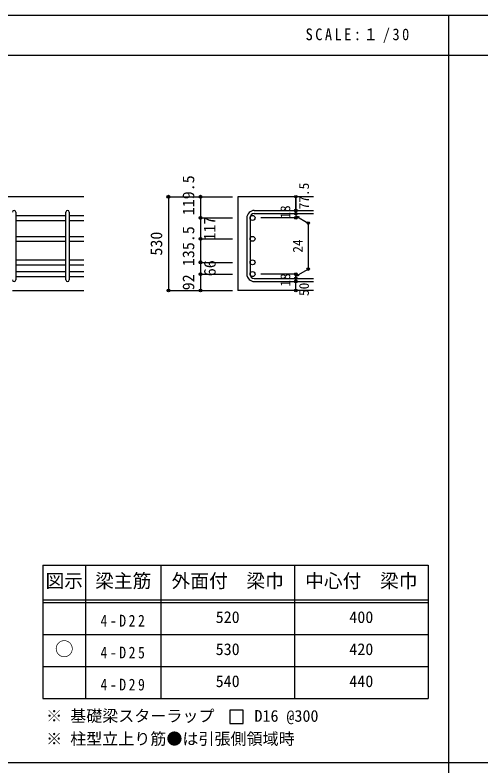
# Model space of a CAD drawing. Units: millimetres at full size, sheet at 1:30, with parts at other scales. Extents: x -5973 to 5954, y -4195 to 4201.
# Drawn here: x -3557 to -942, y -15 to 4201 of the extents above; entities that cross this region are included whole.
import ezdxf
from ezdxf.enums import TextEntityAlignment as Align

# ---------------------------------------------------------------- set-up
doc = ezdxf.new("R2010")
doc.units = ezdxf.units.MM
doc.header["$LTSCALE"] = 30
doc.header["$PDMODE"] = 32
doc.header["$PDSIZE"] = 15
for name, color, linetype in [('0-1_躯体線', 2, 'Continuous'), ('0-5_基礎梁筋', 7, 'Continuous'), ('0-6_スタラップ筋', 7, 'Continuous'), ('0-D_寸法', 4, 'Continuous'), ('6-7_文字', 7, 'Continuous'), ('6-E_枠', 7, 'Continuous'), ('F-0_枠', 6, 'Continuous')]:
    doc.layers.add(name, color=color, linetype=linetype)
doc.styles.add('ＭＳ ゴシック', font='')
doc.styles.get('ＭＳ ゴシック').set_extended_font_data('MS Gothic')

msp = doc.modelspace()

# ---------------------------------------------------------------- linework, layer by layer
at = {"layer": '0-1_躯体線'}
for p, q in [((-3170.8, 3181.03), (-5020.8, 3181.03)), ((-1880.8, 3181.03), (-2305.8, 3181.03)), ((-2305.8, 3181.03), (-2305.8, 2654.53)), ((-3570.8, 2654.53), (-3170.8, 2654.53)), ((-1880.8, 2654.53), (-2305.8, 2654.53))]:
    msp.add_line(p, q, dxfattribs=at)
at = {"layer": '0-5_基礎梁筋'}
for p, q in [((-3552.8, 3075.83), (-3270.8, 3075.83)), ((-3552.8, 3047.83), (-3270.8, 3047.83)), ((-3252.8, 3075.83), (-3170.8, 3075.83)), ((-3252.8, 3047.83), (-3170.8, 3047.83)), ((-3552.8, 2958.53), (-3270.8, 2958.53)), ((-3252.8, 2958.53), (-3170.8, 2958.53)), ((-3552.8, 2930.53), (-3270.8, 2930.53)), ((-3252.8, 2930.53), (-3170.8, 2930.53)), ((-3552.8, 2826.53), (-3270.8, 2826.53)), ((-3252.8, 2826.53), (-3170.8, 2826.53)), ((-3552.8, 2798.53), (-3270.8, 2798.53)), ((-3252.8, 2798.53), (-3170.8, 2798.53)), ((-3552.8, 2760.53), (-3270.8, 2760.53)), ((-3252.8, 2760.53), (-3170.8, 2760.53)), ((-3552.8, 2732.53), (-3270.8, 2732.53)), ((-3252.8, 2732.53), (-3170.8, 2732.53))]:
    msp.add_line(p, q, dxfattribs=at)
at = {"layer": '0-5_基礎梁筋', "color": 3}
for centre in [(-2223.8, 3061.83), (-2223.8, 2944.53), (-2223.8, 2812.53), (-2223.8, 2746.53)]:
    msp.add_circle(centre, 14, dxfattribs=at)
at = {"layer": '0-6_スタラップ筋'}
for p, q in [((-3552.8, 3094.83), (-3552.8, 2713.53)), ((-3270.8, 2713.53), (-3270.8, 3094.83)), ((-3252.8, 3094.83), (-3252.8, 2713.53)), ((-2213.8, 3103.83), (-1880.8, 3103.83)), ((-2213.8, 3085.83), (-1880.8, 3085.83)), ((-2255.8, 3061.83), (-2255.8, 2746.53)), ((-2237.8, 3061.83), (-2237.8, 2746.53)), ((-2213.8, 2722.53), (-1880.8, 2722.53)), ((-2213.8, 2704.53), (-1880.8, 2704.53))]:
    msp.add_line(p, q, dxfattribs=at)
for centre, radius, start, end in [((-3561.8, 3094.83), 9, 0, 180), ((-3261.8, 3094.83), 9, 0, 180), ((-2213.8, 3061.83), 42, 90, 180), ((-2213.8, 3061.83), 24, 90, 180), ((-2213.8, 2746.53), 42, 180, 270), ((-2213.8, 2746.53), 24, 180, 270), ((-3561.8, 2713.53), 9, 180, 0), ((-3261.8, 2713.53), 9, 180, 0)]:
    msp.add_arc(centre, radius, start, end, dxfattribs=at)
at = {"layer": '0-D_寸法'}
for p, q in [((-2695.8, 3181.03), (-2515.8, 3181.03)), ((-2695.8, 3181.03), (-2515.8, 3181.03)), ((-2695.8, 3181.03), (-2695.8, 2654.53)), ((-2515.8, 3181.03), (-2335.8, 3181.03)), ((-2515.8, 3181.03), (-2335.8, 3181.03)), ((-1980.8, 3103.83), (-1980.8, 3181.03)), ((-1980.8, 3181.03), (-1980.8, 3103.83)), ((-1980.8, 3085.83), (-1980.8, 3103.83)), ((-1980.8, 3085.83), (-1980.8, 3061.83)), ((-2515.8, 3061.83), (-2335.8, 3061.83)), ((-2515.8, 3061.83), (-2335.8, 3061.83)), ((-1980.8, 3061.83), (-2176.89, 3061.83)), ((-1980.8, 3073.83), (-1910.74, 3033.39)), ((-1980.8, 3073.83), (-1961.48, 3068.66)), ((-1910.74, 3033.39), (-1910.74, 2774.98)), ((-2515.8, 2944.53), (-2335.8, 2944.53)), ((-2515.8, 2944.53), (-2335.8, 2944.53)), ((-2515.8, 2812.53), (-2335.8, 2812.53)), ((-2515.8, 2812.53), (-2335.8, 2812.53)), ((-2515.8, 2746.53), (-2335.8, 2746.53)), ((-1980.8, 2746.53), (-2176.89, 2746.53)), ((-1980.8, 2734.53), (-1910.74, 2774.98)), ((-1980.8, 2722.53), (-1980.8, 2746.53)), ((-1980.8, 2734.53), (-1961.48, 2739.71)), ((-1980.8, 2704.53), (-1980.8, 2722.53)), ((-1980.8, 2654.53), (-1980.8, 2704.53)), ((-2695.8, 2654.53), (-2515.8, 2654.53)), ((-2515.8, 2654.53), (-2335.8, 2654.53))]:
    msp.add_line(p, q, dxfattribs=at)
for points in [[(-2515.8, 3181.03), (-2515.8, 3061.83), (-2515.8, 2969.53)], [(-2515.8, 2969.53), (-2515.8, 2812.53), (-2515.8, 2746.53), (-2515.8, 2654.53)]]:
    msp.add_lwpolyline(points, dxfattribs=at)
for centre, radius in [((-2695.8, 3181.03), 8), ((-2695.8, 3181.03), 7.2), ((-2695.8, 3181.03), 6.4), ((-2695.8, 3181.03), 5.6), ((-2695.8, 3181.03), 4.8), ((-2695.8, 3181.03), 4), ((-2695.8, 3181.03), 3.2), ((-2695.8, 3181.03), 2.4), ((-2695.8, 3181.03), 1.6), ((-2695.8, 3181.03), 0.8), ((-2515.8, 3181.03), 8), ((-2515.8, 3181.03), 7.2), ((-2515.8, 3181.03), 6.4), ((-2515.8, 3181.03), 5.6), ((-2515.8, 3181.03), 4.8), ((-2515.8, 3181.03), 4), ((-2515.8, 3181.03), 3.2), ((-2515.8, 3181.03), 2.4), ((-2515.8, 3181.03), 1.6), ((-2515.8, 3181.03), 0.8), ((-1980.8, 3181.03), 4), ((-1980.8, 3181.03), 3.6), ((-1980.8, 3181.03), 3.2), ((-1980.8, 3181.03), 2.8), ((-1980.8, 3181.03), 2.4), ((-1980.8, 3181.03), 2), ((-1980.8, 3181.03), 1.6), ((-1980.8, 3181.03), 1.2), ((-1980.8, 3181.03), 0.8), ((-1980.8, 3181.03), 0.4), ((-1980.8, 3103.83), 4), ((-1980.8, 3085.83), 4), ((-1980.8, 3103.83), 3.6), ((-1980.8, 3085.83), 3.6), ((-1980.8, 3103.83), 3.2), ((-1980.8, 3085.83), 3.2), ((-1980.8, 3103.83), 2.8), ((-1980.8, 3085.83), 2.8), ((-1980.8, 3103.83), 2.4), ((-1980.8, 3085.83), 2.4), ((-1980.8, 3103.83), 2), ((-1980.8, 3085.83), 2), ((-1980.8, 3103.83), 1.6), ((-1980.8, 3085.83), 1.6), ((-1980.8, 3103.83), 1.2), ((-1980.8, 3085.83), 1.2), ((-1980.8, 3103.83), 0.8), ((-1980.8, 3085.83), 0.8), ((-1980.8, 3103.83), 0.4), ((-1980.8, 3085.83), 0.4), ((-2515.8, 3061.83), 8), ((-2515.8, 3061.83), 7.2), ((-2515.8, 3061.83), 6.4), ((-2515.8, 3061.83), 5.6), ((-2515.8, 3061.83), 4.8), ((-2515.8, 3061.83), 4), ((-2515.8, 3061.83), 3.2), ((-2515.8, 3061.83), 2.4), ((-2515.8, 3061.83), 1.6), ((-2515.8, 3061.83), 0.8), ((-1980.8, 3061.83), 4), ((-1980.8, 3061.83), 3.6), ((-1980.8, 3061.83), 3.2), ((-1980.8, 3061.83), 2.8), ((-1980.8, 3061.83), 2.4), ((-1980.8, 3061.83), 2), ((-1980.8, 3061.83), 1.6), ((-1980.8, 3061.83), 1.2), ((-1980.8, 3061.83), 0.8), ((-1980.8, 3061.83), 0.4), ((-1910.74, 3033.39), 4), ((-1910.74, 3033.39), 3.6), ((-1910.74, 3033.39), 3.2), ((-1910.74, 3033.39), 2.8), ((-1910.74, 3033.39), 2.4), ((-1910.74, 3033.39), 2), ((-1910.74, 3033.39), 1.6), ((-1910.74, 3033.39), 1.2), ((-1910.74, 3033.39), 0.8), ((-1910.74, 3033.39), 0.4), ((-2515.8, 2944.53), 8), ((-2515.8, 2944.53), 7.2), ((-2515.8, 2944.53), 6.4), ((-2515.8, 2944.53), 5.6), ((-2515.8, 2944.53), 4.8), ((-2515.8, 2944.53), 4), ((-2515.8, 2944.53), 3.2), ((-2515.8, 2944.53), 2.4), ((-2515.8, 2944.53), 1.6), ((-2515.8, 2944.53), 0.8), ((-2515.8, 2812.53), 8), ((-2515.8, 2812.53), 7.2), ((-2515.8, 2812.53), 6.4), ((-2515.8, 2812.53), 5.6), ((-2515.8, 2812.53), 4.8), ((-2515.8, 2812.53), 4), ((-2515.8, 2812.53), 3.2), ((-2515.8, 2812.53), 2.4), ((-2515.8, 2812.53), 1.6), ((-2515.8, 2812.53), 0.8), ((-2515.8, 2746.53), 8), ((-2515.8, 2746.53), 7.2), ((-2515.8, 2746.53), 6.4), ((-2515.8, 2746.53), 5.6), ((-2515.8, 2746.53), 4.8), ((-2515.8, 2746.53), 4), ((-2515.8, 2746.53), 3.2), ((-2515.8, 2746.53), 2.4), ((-2515.8, 2746.53), 1.6), ((-2515.8, 2746.53), 0.8), ((-1980.8, 2746.53), 4), ((-1980.8, 2746.53), 3.6), ((-1980.8, 2746.53), 3.2), ((-1980.8, 2746.53), 2.8), ((-1980.8, 2746.53), 2.4), ((-1980.8, 2746.53), 2), ((-1980.8, 2746.53), 1.6), ((-1980.8, 2746.53), 1.2), ((-1980.8, 2746.53), 0.8), ((-1980.8, 2746.53), 0.4), ((-1910.74, 2774.98), 4), ((-1910.74, 2774.98), 3.6), ((-1910.74, 2774.98), 3.2), ((-1910.74, 2774.98), 2.8), ((-1910.74, 2774.98), 2.4), ((-1910.74, 2774.98), 2), ((-1910.74, 2774.98), 1.6), ((-1910.74, 2774.98), 1.2), ((-1910.74, 2774.98), 0.8), ((-1910.74, 2774.98), 0.4), ((-1980.8, 2722.53), 4), ((-1980.8, 2704.53), 4), ((-1980.8, 2722.53), 3.6), ((-1980.8, 2704.53), 3.6), ((-1980.8, 2722.53), 3.2), ((-1980.8, 2704.53), 3.2), ((-1980.8, 2722.53), 2.8), ((-1980.8, 2704.53), 2.8), ((-1980.8, 2722.53), 2.4), ((-1980.8, 2704.53), 2.4), ((-1980.8, 2722.53), 2), ((-1980.8, 2704.53), 2), ((-1980.8, 2722.53), 1.6), ((-1980.8, 2704.53), 1.6), ((-1980.8, 2722.53), 1.2), ((-1980.8, 2704.53), 1.2), ((-1980.8, 2722.53), 0.8), ((-1980.8, 2704.53), 0.8), ((-1980.8, 2722.53), 0.4), ((-1980.8, 2704.53), 0.4), ((-2695.8, 2654.53), 7.2), ((-2695.8, 2654.53), 6.4), ((-2695.8, 2654.53), 5.6), ((-2695.8, 2654.53), 4.8), ((-2695.8, 2654.53), 4), ((-2695.8, 2654.53), 3.2), ((-2695.8, 2654.53), 2.4), ((-2515.8, 2654.53), 7.2), ((-2515.8, 2654.53), 6.4), ((-2515.8, 2654.53), 5.6), ((-2515.8, 2654.53), 4.8), ((-2515.8, 2654.53), 4), ((-2515.8, 2654.53), 3.2), ((-2515.8, 2654.53), 2.4), ((-1980.8, 2654.53), 4), ((-1980.8, 2654.53), 3.6), ((-1980.8, 2654.53), 3.2), ((-1980.8, 2654.53), 2.8), ((-1980.8, 2654.53), 2.4), ((-1980.8, 2654.53), 2), ((-2695.8, 2654.53), 1.6), ((-2695.8, 2654.53), 0.8), ((-2515.8, 2654.53), 1.6), ((-2515.8, 2654.53), 0.8), ((-1980.8, 2654.53), 1.6), ((-1980.8, 2654.53), 1.2), ((-1980.8, 2654.53), 0.8), ((-1980.8, 2654.53), 0.4)]:
    msp.add_circle(centre, radius, dxfattribs=at)
at = {"layer": '0-D_寸法', "color": 7}
for p in [(-2695.8, 3181.03), (-2695.8, 3181.03), (-2515.8, 3181.03), (-1980.8, 3181.03), (-1980.8, 3103.83), (-1980.8, 3085.83), (-2515.8, 3061.83), (-1980.8, 3061.83), (-1910.74, 3033.39), (-2515.8, 2944.53), (-2515.8, 2812.53), (-2515.8, 2746.53), (-2515.8, 2746.53), (-1980.8, 2746.53), (-1980.8, 2746.53), (-1910.74, 2774.98), (-1980.8, 2722.53), (-1980.8, 2704.53), (-2695.8, 2654.53), (-2695.8, 2654.53), (-2515.8, 2654.53), (-1980.8, 2654.53)]:
    msp.add_point(p, dxfattribs=at)
at = {"layer": '6-7_文字'}
msp.add_lwpolyline([(-2351.06, 222.9), (-2276.06, 222.9), (-2276.06, 297.9), (-2351.06, 297.9)], close=True, dxfattribs=at)
at = {"layer": '6-E_枠', "color": 3}
for p, q in [((-3400.52, 1112.77), (-3400.52, 362.77)), ((-3400.52, 1112.77), (-1238, 1112.77)), ((-1238, 1112.77), (-1238, 362.77)), ((-3400.52, 362.77), (-1238, 362.77))]:
    msp.add_line(p, q, dxfattribs=at)
at = {"layer": '6-E_枠'}
for p, q in [((-3160.52, 1112.77), (-3160.52, 362.77)), ((-2738, 1112.77), (-2738, 362.77)), ((-1988, 1112.77), (-1988, 362.77)), ((-3400.52, 917.77), (-1238, 917.77)), ((-3400.52, 902.77), (-1238, 902.77)), ((-3400.52, 722.77), (-1238, 722.77)), ((-3400.52, 542.77), (-1238, 542.77))]:
    msp.add_line(p, q, dxfattribs=at)
at = {"layer": 'F-0_枠'}
msp.add_line((-5972.88, 4201.15), (5954.1, 4201.15), dxfattribs=at)
at = {"layer": 'F-0_枠', "color": 2}
for p, q in [((-1124.64, 4201.15), (-1124.64, -4195.24)), ((-5972.88, 3976.15), (3723.6, 3976.15)), ((3723.6, 2.95), (-5972.88, 2.95))]:
    msp.add_line(p, q, dxfattribs=at)

# ---------------------------------------------------------------- texts
at = {"layer": '0-D_寸法', "style": 'ＭＳ ゴシック'}
for s, height, p in [('119.5', 65.98, (-2530.8, 3076.83)), ('77.5', 54.99, (-1890.8, 3109.83)), ('18', 54.99, (-1995.8, 3057.33)), ('117', 65.98, (-2412.11, 2934.66)), ('135.5', 65.98, (-2530.8, 2791.03)), ('530', 65.98, (-2710.8, 2850.28)), ('24', 54.99, (-1925.74, 2866.68)), ('66', 65.98, (-2410.8, 2734.53)), ('92', 65.98, (-2530.8, 2655.53)), ('18', 54.99, (-1995.8, 2676.03)), ('50', 54.99, (-1890.8, 2623.53))]:
    msp.add_text(s, height=height, rotation=90, dxfattribs=at).set_placement(p, align=Align.BOTTOM_LEFT)
at = {"layer": '6-7_文字', "color": 2, "style": 'ＭＳ ゴシック'}
for s, p in [('図示', (-3385.52, 962.77)), ('梁主筋', (-3106.76, 962.77)), ('外面付\u3000梁巾', (-2678, 962.77)), ('中心付\u3000梁巾', (-1928, 962.77)), ('○', (-3333.02, 580.27))]:
    msp.add_text(s, height=76.98, dxfattribs=at).set_placement(p, align=Align.BOTTOM_LEFT)
at = {"layer": '6-7_文字', "style": 'ＭＳ ゴシック'}
for s, p in [('520', (-2430.5, 767.77)), ('400', (-1680.5, 767.77)), ('530', (-2430.5, 587.77)), ('420', (-1680.5, 587.77)), ('540', (-2430.5, 407.77)), ('440', (-1680.5, 407.77)), ('※ 基礎梁スターラップ     D16 @300', (-3381.96, 213.19)), ('※ 柱型立上り筋●は引張側領域時', (-3381.96, 84.68))]:
    msp.add_text(s, height=65.98, dxfattribs=at).set_placement(p, align=Align.BOTTOM_LEFT)
at = {"layer": '6-7_文字', "color": 2, "insert": (-1925.98, 4043.65), "char_height": 65.98, "attachment_point": 7, "style": 'ＭＳ ゴシック'}
msp.add_mtext('\\T1.34;\\W0.9;SCALE:１/30', dxfattribs=at)
at = {"layer": '6-7_文字', "char_height": 65.98, "attachment_point": 7, "style": 'ＭＳ ゴシック'}
for s, insert in [('\\T1.38;\\W0.85;4-D22', (-3076.76, 767.77)), ('\\T1.38;\\W0.85;4-D25', (-3076.76, 587.77)), ('\\T1.38;\\W0.85;4-D29', (-3076.76, 407.77))]:
    msp.add_mtext(s, dxfattribs=dict(at, insert=insert))

doc.saveas('drawing.dxf')
